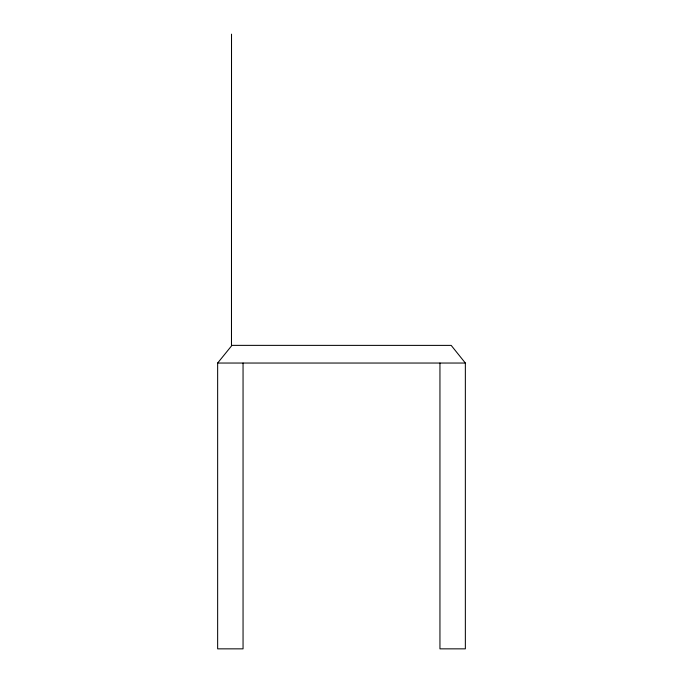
<?xml version="1.0" encoding="UTF-8"?>
<svg xmlns="http://www.w3.org/2000/svg" width="683" height="683" viewBox="0 0 683 683"><rect width="100%" height="100%" fill="white"/><g stroke="black" fill="none" stroke-linecap="round" stroke-linejoin="round"><path stroke-width="1.02" d="M231.477 345.367L231.52 34.15M243.054 363.04L243.054 648.85L217.646 648.85L217.646 363.04L231.964 345.367L451.19 345.393L465.354 363.04L465.354 648.85L439.946 648.85L439.946 363.04M217.646 363.04L465.354 363.04"/></g></svg>
